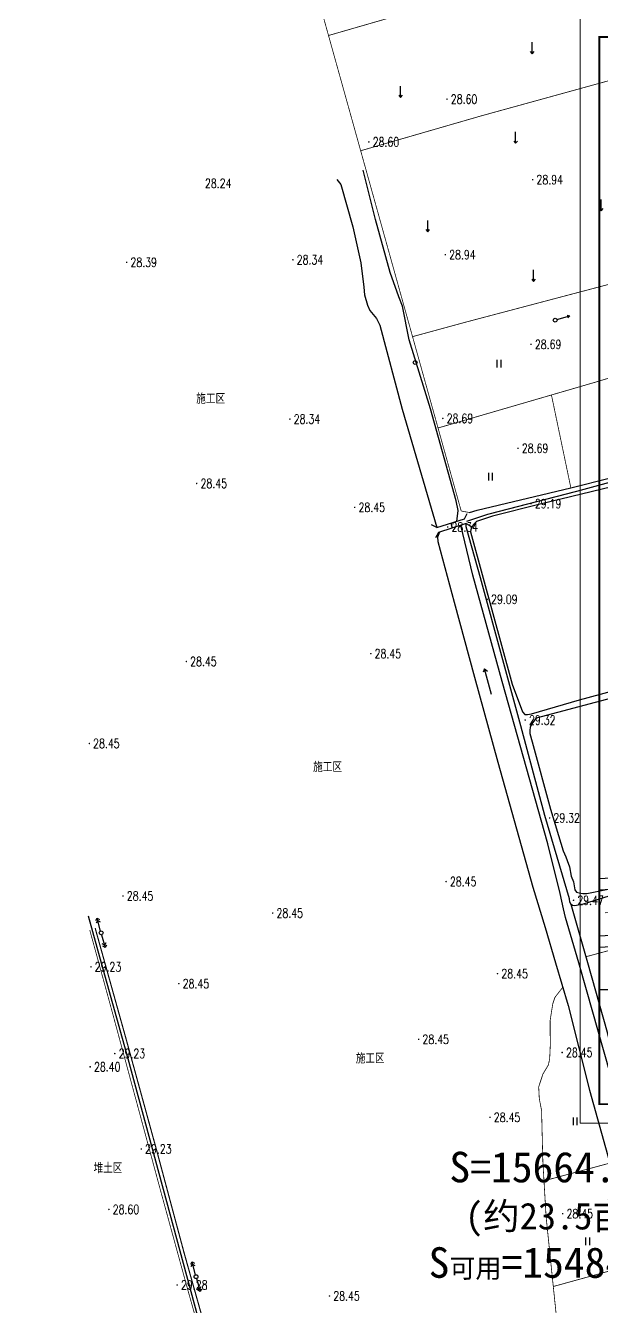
# Model space of a CAD drawing. Header units: millimetres. Extents: x -53295381 to 181933601, y -165 to 204541444.
# Drawn here: x 51253605 to 51404375, y 20910792 to 21246238 of the extents above; entities that cross this region are included whole.
import ezdxf
from ezdxf.enums import TextEntityAlignment as Align

# ---------------------------------------------------------------- set-up
doc = ezdxf.new("R2010")
doc.units = ezdxf.units.MM
doc.header["$LTSCALE"] = 1000
doc.linetypes.add('CENTER', pattern=[2, 1.25, -0.25, 0.25, -0.25])
doc.linetypes.add('X3', pattern=[5, 4, -1])
for name, color, linetype in [('0－指标', 7, 'Continuous'), ('PP-COM', 7, 'Continuous'), ('RD-侧石线', 5, 'Continuous'), ('地形', 253, 'Continuous'), ('标注', 3, 'Continuous')]:
    doc.layers.add(name, color=color, linetype=linetype)
for name, color, linetype, lineweight in [('AXIS', 2, 'CENTER', 0), ('PUB_TITLE', 7, 'Continuous', 20), ('已设计道路边线', 4, 'Continuous', 50)]:
    doc.layers.add(name, color=color, linetype=linetype, lineweight=lineweight)
doc.styles.add('C', font='c.shx', dxfattribs={"width": 0.75, "height": 3, "bigfont": 'hzk.shx'})
doc.styles.add('HZ', font='rs.shx', dxfattribs={"width": 0.8, "bigfont": 'hztxt.shx'})
doc.styles.add('Style-方正细等线简体', font='txt.shx', dxfattribs={"bigfont": 'hztxt.shx'})
doc.styles.add('宋体', font='')
doc.styles.get('宋体').set_extended_font_data('宋体')
doc.linetypes.add('10421', pattern='A,2,[150,AAA.SHX,S=1,R=0,X=0,Y=1],1e-11', length=2)
doc.dimstyles.new('1', dxfattribs={"dimtxt": 1.5, "dimasz": 2, "dimexe": 1, "dimexo": 0.2, "dimgap": 0.5, "dimtad": 1, "dimdec": 1, "dimzin": 0, "dimdsep": 46, "dimtxsty": '宋体', "dimcen": 0.2, "dimclrd": 3, "dimclre": 3, "dimclrt": 3, "dimadec": 0, "dimazin": 0, "dimtfac": 1, "dimtdec": 1, "dimtofl": 0, "dimtmove": 2, "dimatfit": 3, "dimfxl": 0, "dimtolj": 1, "dimtzin": 0, "dimarcsym": 0})

# ---------------------------------------------------------------- blocks, each defined once
blk = doc.blocks.new('gc170')
at = {"linetype": 'Continuous'}
blk.add_circle((0, 0), 0.5, dxfattribs=at)
blk = doc.blocks.new('gc200')
at = {"const_width": 0.2}
blk.add_lwpolyline([(-0.1, 0, 1), (0.1, 0, 1)], format="xyb", close=True, dxfattribs=at)
blk = doc.blocks.new('gc013a')
at = {"linetype": 'Continuous'}
blk.add_line((0.5, 0), (4, 0), dxfattribs=at)
at = {"linetype": 'Continuous', "flags": 128}
for points in [[(2.88, 0.5), (3.38, 0), (2.88, -0.5)], [(3.5, 0.5), (4, 0), (3.5, -0.5)]]:
    blk.add_lwpolyline(points, dxfattribs=at)
blk = doc.blocks.new('gc121')
for p, q in [((-0.5, -1), (-0.5, 1)), ((0.5, -1), (0.5, 1))]:
    blk.add_line(p, q)
blk = doc.blocks.new('gc086')
for p, q in [((0, 0), (7, 0)), ((7, 0), (6.18, 0.57)), ((7, 0), (6.18, -0.57))]:
    blk.add_line(p, q)
blk = doc.blocks.new('gc013b')
at = {"linetype": 'Continuous'}
blk.add_line((0.5, 0), (4, 0), dxfattribs=at)
at = {"linetype": 'Continuous', "flags": 128}
blk.add_lwpolyline([(3.39, 0.35), (4, 0), (3.39, -0.35)], dxfattribs=at)
blk = doc.blocks.new('gc120')
for p, q in [((-0.5, 0.6), (0, 0)), ((0, 0), (0, 3)), ((0, 0), (0.5, 0.6))]:
    blk.add_line(p, q)
blk = doc.blocks.new('*D53')
at = {"color": 3, "lineweight": -2}
for start, end in [(39.4482, 48.8965), (341.1035, 350.5518)]:
    blk.add_arc((1344.2, 1910.6), 17, start, end, dxfattribs=at)
at = {"color": 3}
for points in [[(1357.7, 1921.6), (1357, 1921.1), (1358.9, 1919.1)], [(1360.5, 1907.8), (1361.5, 1907.7), (1361.2, 1910.6)]]:
    blk.add_solid(points, dxfattribs=at)
at = {"layer": 'Defpoints', "color": 0}
for p in [(1395.7, 1940.3), (1344.2, 1910.6), (1344.2, 1910.6), (1361, 1913.5), (1403.6, 1910.6)]:
    blk.add_point(p, dxfattribs=at)
at = {"color": 3, "insert": (1362.6, 1915.5), "char_height": 3, "attachment_point": 5, "rotation": 285, "style": 'HZ'}
blk.add_mtext('\\A1;α/3', dxfattribs=at)
blk = doc.blocks.new('*D54')
at = {"color": 3, "lineweight": -2}
blk.add_arc((1344.2, 1910.6), 28.6, 5.6194, 84.3806, dxfattribs=at)
at = {"color": 3}
for points in [[(1347, 1938.5), (1347, 1939.5), (1344.2, 1939.1)], [(1373.1, 1913.4), (1372.2, 1913.3), (1372.8, 1910.6)]]:
    blk.add_solid(points, dxfattribs=at)
at = {"layer": 'Defpoints', "color": 0}
for p in [(1344.2, 1970), (1369, 1924.8), (1344.2, 1910.6), (1344.2, 1910.6), (1403.6, 1910.6)]:
    blk.add_point(p, dxfattribs=at)
at = {"color": 3, "insert": (1365.8, 1932.2), "char_height": 3, "attachment_point": 5, "rotation": 315, "style": 'HZ'}
blk.add_mtext('\\A1;α', dxfattribs=at)
blk = doc.blocks.new('*D55')
at = {"color": 3, "lineweight": -2}
for start, end in [(69.4333, 78.8666), (11.1334, 20.5667)]:
    blk.add_arc((1344.2, 1910.6), 17, start, end, dxfattribs=at)
at = {"color": 3}
for points in [[(1350.4, 1926.9), (1350, 1926.1), (1352.7, 1925.3)], [(1359.7, 1916.3), (1360.6, 1916.7), (1359, 1919.1)]]:
    blk.add_solid(points, dxfattribs=at)
at = {"layer": 'Defpoints', "color": 0}
for p in [(1373.9, 1962), (1395.7, 1940.3), (1355.2, 1923.6), (1344.2, 1910.6), (1344.2, 1910.6)]:
    blk.add_point(p, dxfattribs=at)
at = {"color": 3, "insert": (1358.1, 1924.1), "char_height": 3, "attachment_point": 5, "rotation": 314.2422, "style": 'HZ'}
blk.add_mtext('\\A1;α/3', dxfattribs=at)
blk = doc.blocks.new('*D27')
at = {"color": 3, "lineweight": -2}
for start, end in [(99.4333, 108.8666), (41.1334, 50.5667)]:
    blk.add_arc((1344.2, 1910.6), 17, start, end, dxfattribs=at)
at = {"color": 3}
for points in [[(1341.4, 1927.8), (1341.5, 1926.9), (1344.2, 1927.6)], [(1354.8, 1923.3), (1355.3, 1924.1), (1352.7, 1925.3)]]:
    blk.add_solid(points, dxfattribs=at)
at = {"layer": 'Defpoints', "color": 0}
for p in [(1344.2, 1970), (1373.9, 1962), (1350, 1926.6), (1344.2, 1910.6), (1344.2, 1910.6)]:
    blk.add_point(p, dxfattribs=at)
at = {"color": 3, "insert": (1349.1, 1928.9), "char_height": 3, "attachment_point": 5, "rotation": 345, "style": 'HZ'}
blk.add_mtext('\\A1;α/3', dxfattribs=at)
blk = doc.blocks.new('*D35')
at = {"layer": 'Defpoints', "color": 0}
for p in [(1319.6, 1812.6), (1286.7, 1796.7), (1303.7, 1796.7), (1303.7, 1796.7), (1317.4, 1800.4)]:
    blk.add_point(p, dxfattribs=at)
at = {"layer": '标注', "color": 3, "lineweight": -2}
blk.add_line((1305.7, 1796.7), (1319.9, 1796.7), dxfattribs=at)
for start, end in [(56.3312, 67.6624), (337.3376, 348.6688)]:
    blk.add_arc((1303.7, 1796.7), 14.2, start, end, dxfattribs=at)
at = {"layer": '标注', "color": 3}
for points in [[(1311.9, 1808.9), (1311.3, 1808.2), (1313.8, 1806.8)], [(1317.2, 1794), (1318.1, 1793.9), (1317.9, 1796.7)]]:
    blk.add_solid(points, dxfattribs=at)
at = {"layer": '标注', "color": 3, "insert": (1318.7, 1802.9), "char_height": 3, "attachment_point": 5, "rotation": 292.5, "style": 'C'}
blk.add_mtext('\\A1;45°', dxfattribs=at)
blk = doc.blocks.new('2015AACI_TQ_A2')
at = {"layer": 'PUB_TITLE', "const_width": 70}
blk.add_lwpolyline([(-6000, 40000), (-6000, 0)], dxfattribs=at)
at = {"layer": 'PUB_TITLE'}
blk.add_lwpolyline([(-6000, 0), (0, 0), (0, 40000), (-6000, 40000)], close=True, dxfattribs=at)
blk = doc.blocks.new('伸缩缝')
for base, line1, line2, text, picture, middle in [((1350.04, 1926.56), ((1344.22, 1910.56), (1373.92, 1962)), ((1344.22, 1910.56), (1344.22, 1969.96)), 'α/3', '*D27', (1349.14, 1928.94)), ((1368.95, 1924.84), ((1344.22, 1910.56), (1403.61, 1910.56)), ((1344.22, 1910.56), (1344.22, 1969.96)), 'α', '*D54', (1365.83, 1932.17)), ((1355.16, 1923.61), ((1344.22, 1910.56), (1395.66, 1940.26)), ((1344.22, 1910.56), (1373.92, 1962)), 'α/3', '*D55', (1358.07, 1924.06)), ((1360.96, 1913.52), ((1344.22, 1910.56), (1403.61, 1910.56)), ((1344.22, 1910.56), (1395.66, 1940.26)), 'α/3', '*D53', (1362.57, 1915.48))]:
    dim = blk.add_angular_dim_2l(base=base, line1=line1, line2=line2, text=text, dimstyle='1', override={"dimexe": 4, "dimexo": 4, "dimtxsty": 'HZ', "dimdle": 4, "dimadec": 1})
    dim.commit()
    dim.dimension.update_dxf_attribs({"geometry": picture, "text_midpoint": middle, "dimtype": 130})
at = {"layer": '标注'}
dim = blk.add_angular_dim_2l(base=(1317.44, 1800.4), line1=((1286.68, 1796.73), (1303.74, 1796.73)), line2=((1319.58, 1812.57), (1303.74, 1796.73)), dimstyle='1', dxfattribs=at)
dim.commit()
dim.dimension.update_dxf_attribs({"geometry": '*D35', "text_midpoint": (1318.69, 1802.92), "dimtype": 130})

msp = doc.modelspace()

# ---------------------------------------------------------------- linework, layer by layer
at = {"layer": 'AXIS', "color": 4, "linetype": 'CENTER', "ltscale": 5}
msp.add_lwpolyline([(51603808.075, 21024623.045), (51403808.075, 21013798.484)], dxfattribs=at)
at = {"layer": 'PUB_TITLE'}
msp.add_lwpolyline([(51398808.075, 21255762.926), (51398808.075, 20958762.926), (51608808.075, 20958762.926), (51608808.075, 21255762.926)], close=True, dxfattribs=at)
at = {"layer": 'PUB_TITLE', "const_width": 500}
msp.add_lwpolyline([(51403808.075, 21243262.926), (51403808.075, 20963762.926), (51603808.075, 20963762.926), (51603808.075, 21243262.926)], close=True, dxfattribs=at)
at = {"layer": 'RD-侧石线', "linetype": 'ByBlock', "flags": 128}
for points in [[(51603808.075, 21030631.827), (51403808.075, 21019807.265)], [(51603808.075, 21018614.264), (51403808.075, 21007789.703)]]:
    msp.add_lwpolyline(points, dxfattribs=at)
at = {"layer": '地形', "linetype": 'Continuous'}
for p, q in [((51361306.8, 21114755.514), (51368534.8, 21117038.514)), ((51368534.8, 21117038.514), (51369272.88, 21118458.104)), ((51361306.8, 21114755.514), (51359887.209, 21115493.593)), ((51361699.443, 21113512.401), (51360961.364, 21112092.81)), ((51368927.443, 21115795.401), (51361699.443, 21113512.401)), ((51364920.8, 21115897.014), (51365313.443, 21114653.901)), ((51368927.443, 21115795.401), (51370347.034, 21115057.321))]:
    msp.add_line(p, q, dxfattribs=at)
at = {"layer": '地形', "linetype": 'Continuous', "flags": 128}
for points, const_width, elevation in [([(51440898.8, 21274831.514), (51332921.203, 21243648.589)], 200, 29056), ([(51324514.8, 21273780.514), (51367667.167, 21119105.102)], 200, 28584), ([(51341342.25, 21213464.176), (51372814.8, 21222571.514), (51431114.8, 21238648.514)], 200, 28858), ([(51354925.304, 21164777.055), (51369169.8, 21168658.514), (51416142.8, 21181065.514)], 200, 29056), ([(51421129.8, 21158386.514), (51402739.8, 21152831.514), (51361600.904, 21140849.022)], 200, 29007), ([(51391297.8, 21149499.514), (51396390.8, 21125143.514)], 200, 29156), ([(51369874.8, 21118703.514), (51367667.167, 21119105.102)], 200, 29156), ([(51499374.8, 21029059.514), (51400356.558, 21002375.55)], 200, 28786), ([(51270403.8, 21009341.514), (51272764.8, 21000737.514)], 200, 29219), ([(51271814.8, 21009865.514), (51274361.8, 21000737.514)], 300, 28803), ([(51272764.38, 21000737.514), (51276091.8, 20988609.514), (51281776.8, 20967595.514), (51289069.8, 20940634.514), (51295837.8, 20915967.514), (51304525.8, 20885023.514), (51312995.8, 20854486.514), (51321123.8, 20825073.514), (51331354.8, 20787175.514), (51340504.8, 20754685.514), (51349766.8, 20720748.514), (51352766.8, 20709466.514)], 200, 29219), ([(51274361.301, 21000737.514), (51279776.8, 20981325.514), (51288048.8, 20951170.514), (51295130.8, 20924713.514), (51304024.8, 20893100.514), (51312295.8, 20862945.514), (51320722.8, 20832218.514), (51327289.8, 20809042.514), (51333389.8, 20786595.514), (51341713.8, 20756336.514), (51350864.8, 20723005.514), (51354379.8, 20710141.514)], 300, 28803), ([(51388712.8, 20962126.514), (51388110.8, 20965222.514), (51387959.8, 20968294.514), (51389056.8, 20971623.514), (51390463.8, 20973964.514), (51390830.8, 20975525.514), (51390992.8, 20979169.514), (51390950.8, 20985624.514), (51391633.8, 20989996.514), (51392207.8, 20991713.514), (51394256.8, 20994363.514)], 200, 28647), ([(51388712.736, 20962126.844), (51389050.704, 20948695.159), (51389905.167, 20934182.673), (51393566.262, 20898736.775), (51397724.412, 20881160.726), (51403935.108, 20843273.471), (51411013.564, 20818097.294), (51420492.3, 20771295.225), (51441593.771, 20710915.281), (51450191.476, 20680092.99), (51467580.356, 20621998.248), (51470445.557, 20585500.48), (51470463.85, 20550843.691), (51466903.5, 20525944.081), (51462883.8, 20510826.514)], 200, 28647), ([(51389346.123, 20943677.667), (51406570.8, 20948311.514)], 200, 28751), ([(51413795.8, 20922076.514), (51391783.378, 20915998.26)], 200, 28647)]:
    msp.add_lwpolyline(points, dxfattribs=dict(at, const_width=const_width, elevation=elevation))
for points, elevation in [([(51366499.8, 21116395.514), (51366878.8, 21119248.514), (51366318.8, 21121740.514), (51359664.8, 21145885.514), (51354065.8, 21163952.514), (51352255.8, 21172723.514), (51351363.22, 21175194.477), (51349106.8, 21181612.514), (51345233.8, 21195431.514), (51341993.8, 21208347.514)], 28808), ([(51335110.8, 21205959.514), (51336134.8, 21204653.514), (51339301.8, 21193577.514), (51341350.8, 21184107.514), (51342202.8, 21177734.514), (51342323.8, 21175745.514), (51343128.8, 21173050.514), (51343754.8, 21171650.514), (51345510.8, 21169538.514), (51346378.8, 21167787.514), (51352219.8, 21145791.514), (51361306.8, 21114755.514)], 28311), ([(51409993.8, 21126097.514), (51388355.8, 21120926.514), (51375871.8, 21117719.514), (51371709.8, 21116320.514), (51370928.8, 21115592.514), (51370615.8, 21115124.514), (51370198.8, 21114188.514), (51370093.8, 21113667.514), (51373195.8, 21102522.514), (51381053.8, 21073774.514), (51383694.8, 21066533.514), (51384369.8, 21065803.514), (51384993.8, 21065802.514), (51386085.8, 21066009.514), (51398673.8, 21069633.514), (51425775.8, 21076982.514)], 29676), ([(51361984.8, 21113602.514), (51361486.8, 21112215.514), (51361558.8, 21111147.514), (51365798.8, 21095275.514), (51371135.8, 21075573.514), (51377240.8, 21053293.514), (51386416.8, 21020554.514), (51389688.8, 21010041.514)], 28450), ([(51394996.8, 21012635.514), (51394459.8, 21014909.514), (51393620.8, 21018959.514), (51390332.8, 21031922.514), (51378413.8, 21074494.514), (51370736.8, 21102335.514), (51367597.226, 21115375.245)], 28745), ([(51413925.8, 21071934.514), (51387295.8, 21064835.514), (51386337.8, 21063622.514), (51385932.8, 21062960.514), (51385747.8, 21062408.514), (51385599.8, 21061709.514), (51385671.8, 21060826.514), (51386219.8, 21058616.514), (51391045.8, 21041050.514), (51394336.8, 21030075.514), (51395069.8, 21028491.514), (51395398.8, 21027533.514), (51396021.8, 21025913.514), (51396421.8, 21023446.514), (51397044.8, 21021972.514), (51397445.8, 21019910.514), (51397849.8, 21019247.514), (51398547.8, 21019062.514), (51399503.8, 21018913.514), (51400606.8, 21018911.514), (51405755.8, 21019934.514)], 29826), ([(51398446.8, 21000737.514), (51394996.8, 21012635.514)], 28699), ([(51389688.8, 21010041.514), (51392399.8, 21000737.514)], 28751), ([(51392399.429, 21000737.514), (51395636.8, 20989625.514), (51401268.8, 20967439.514), (51408558.8, 20941138.514), (51416985.8, 20910463.514), (51425362.8, 20880568.514), (51433789.8, 20850101.514), (51439113.8, 20830050.514), (51447437.8, 20799896.514), (51454881.8, 20772762.514), (51463608.825, 20740634.791)], 28751), ([(51468879.078, 20741878.488), (51468820.8, 20742390.514), (51468512.8, 20744420.514), (51463599.8, 20761503.514), (51457915.8, 20784053.514), (51453623.8, 20799365.514), (51446801.8, 20825301.514), (51441272.8, 20847122.514), (51436049.8, 20865507.514), (51430361.8, 20885506.514), (51427960.8, 20894991.514), (51422449.8, 20913161.514), (51414900.8, 20940139.514), (51409733.8, 20961023.514), (51400478.8, 20993730.514), (51398446.937, 21000737.514)], 28594)]:
    msp.add_lwpolyline(points, dxfattribs=dict(at, elevation=elevation))
at = {"layer": '地形', "linetype": '10421', "flags": 128}
for points, elevation in [([(51396390.8, 21125143.514), (51417109.8, 21130417.514), (51422595.8, 21132327.514), (51428237.8, 21134732.514), (51430478.8, 21135297.514), (51430633.8, 21135742.514), (51430200.8, 21136692.514), (51429817.8, 21137691.514), (51428393.8, 21142233.514), (51425522.8, 21149727.514), (51424435.8, 21153519.514)], 29354), ([(51369874.8, 21118703.514), (51371818.8, 21119287.514), (51396390.8, 21125143.514)], 29338), ([(51483275.8, 21039928.514), (51473726.8, 21037052.514), (51446361.8, 21029955.514), (51432788.8, 21026369.514), (51408878.8, 21019045.514), (51399609.8, 21016152.514), (51397402.8, 21015677.514), (51396851.8, 21015825.514), (51396483.8, 21016084.514), (51396153.8, 21016636.514), (51396045.8, 21017557.514), (51389534.8, 21039322.514), (51383321.8, 21062854.514), (51378605.8, 21080089.514), (51372683.8, 21101632.514), (51368954.8, 21114927.514), (51368927.443, 21115795.401), (51368927.443, 21115795.401), (51368927.443, 21115795.401)], 29514), ([(51400819.3, 21000737.514), (51396483.8, 21016084.514)], 29514), ([(51269947.8, 21013096.514), (51273404.8, 21000737.514)], 29145), ([(51273404.759, 21000737.514), (51280392.8, 20975754.514), (51298640.8, 20908258.514), (51308618.8, 20871801.514), (51318443.8, 20837896.514), (51327545.8, 20806126.514), (51334317.8, 20781232.514), (51342590.8, 20751598.514), (51354273.8, 20708944.514)], 29145), ([(51412345.082, 20955634.093), (51405971.783, 20982498.52), (51400819.3, 21000737.514)], 29514)]:
    msp.add_lwpolyline(points, dxfattribs=dict(at, elevation=elevation))
at = {"layer": '地形', "linetype": 'X3', "const_width": 300, "elevation": 28957, "flags": 128}
msp.add_lwpolyline([(51369071.8, 21116385.514), (51374456.8, 21118197.514), (51398314.8, 21124371.514), (51413858.8, 21128624.514), (51431639.8, 21133193.514), (51438037.8, 21136433.514), (51445317.8, 21138864.514), (51457454.8, 21140830.514), (51477330.8, 21146165.514), (51479802.8, 21146736.514)], dxfattribs=at)
at = {"layer": '已设计道路边线', "linetype": 'ByBlock', "lineweight": -2, "flags": 128}
for points in [[(51603808.075, 21033636.218), (51403808.075, 21022811.656)], [(51603808.075, 21015609.873), (51403808.075, 21004785.312)]]:
    msp.add_lwpolyline(points, dxfattribs=at)

# ---------------------------------------------------------------- block references
at = {"layer": 'PP-COM', "xscale": 321.4285737276077, "yscale": 321.4285712242126, "zscale": 321.4285714284524}
msp.add_blockref('伸缩缝', (51796714.498, 20476148.395), dxfattribs=at)
at = {"layer": 'PUB_TITLE', "xscale": 5, "yscale": 5, "zscale": 5, "rotation": 270}
msp.add_blockref('2015AACI_TQ_A2', (51403808.075, 20963762.926), dxfattribs=at)
at = {"layer": '地形', "linetype": 'Continuous', "xscale": 1000, "yscale": 1000}
for name, p, zscale in [('gc120', (51386262.767, 21238871.57), 1000), ('gc120', (51351795.601, 21227393.055), 1000), ('gc120', (51381909.943, 21215415.792), 1000), ('gc120', (51404338.365, 21197725.38), 1000), ('gc120', (51358891.307, 21192221.696), 1000), ('gc120', (51386631.724, 21179248.728), 1000), ('gc170', (51392254.841, 21169081.865, 28270), 1000), ('gc170', (51355619.551, 21158017.055), 1000), ('gc121', (51377605.892, 21157730.244), 1000), ('gc121', (51375399.036, 21128139.807), 1000), ('gc170', (51273372.847, 21008613.735), 1000), ('gc200', (51270707.075, 20999716.127, -43), 202101000), ('gc200', (51377191.206, 20997932.094, -43), 202101000), ('gc200', (51293734.175, 20995306.459, -43), 202101000), ('gc200', (51356521.895, 20980734.047, -43), 202101000), ('gc200', (51276962.691, 20977008.95, -43), 202101000), ('gc200', (51394109.297, 20977290.2, -43), 202101000), ('gc200', (51270509.81, 20973531.41, -43), 202101000), ('gc200', (51375208.052, 20960297.524, -43), 202101000), ('gc121', (51397558.967, 20959283.925), 1000), ('gc200', (51283890.791, 20952010.17, -43), 202101000), ('gc200', (51275406.294, 20936178.188, -43), 202101000), ('gc200', (51394250.777, 20935071.108, -43), 202101000), ('gc121', (51400833.43, 20927796.052), 1000), ('gc170', (51298240.889, 20918566.127), 171300000), ('gc170', (51298240.889, 20918566.127), 1000), ('gc200', (51293297.896, 20916387.612, -43), 202101000), ('gc200', (51333173.994, 20913512.709, -43), 202101000)]:
    msp.add_blockref(name, p, dxfattribs=dict(at, zscale=zscale))
at = {"layer": '地形', "xscale": 1000, "yscale": 1000}
for name, p, zscale in [('gc200', (51363944.502, 21226970.302, 28541), 202101000), ('gc200', (51343488.57, 21215779.75, 28541), 202101000), ('gc200', (51386373.091, 21205883.51, 28541), 202101000), ('gc200', (51280064.863, 21184237.27, 35093), 202101000), ('gc200', (51323596.358, 21184903.652, 28541), 202101000), ('gc200', (51363514.082, 21186229.702, 28541), 202101000), ('gc170', (51392254.841, 21169081.865, 56540), 171300000), ('gc200', (51385958.418, 21162757.534, 28541), 202101000), ('gc170', (51355619.551, 21158017.055, 28270), 171300000), ('gc200', (51322804.61, 21143174.404, 28541), 202101000), ('gc200', (51362854.903, 21143355.678, 28541), 202101000), ('gc200', (51382544.112, 21135525.234, 28541), 202101000), ('gc200', (51298411.909, 21126328.334, 28931), 202101000), ('gc200', (51339790.571, 21120067.348, 28931), 202101000), ('gc200', (51385960.493, 21121017.055, 28541), 202101000), ('gc200', (51364137.739, 21114914.272, 28541), 202101000), ('gc200', (51374488.447, 21095985.317, 28541), 202101000), ('gc200', (51295686.812, 21079689.052, 28931), 202101000), ('gc200', (51343993.941, 21081746.181, 28931), 202101000), ('gc200', (51384419.112, 21064346.279, 28931), 202101000), ('gc200', (51270279.219, 21058229.702, 28931), 202101000), ('gc200', (51390826.216, 21038723.598, 28931), 202101000), ('gc200', (51363710.249, 21022056.423, 28931), 202101000), ('gc200', (51279107.588, 21018287.319, 28931), 202101000), ('gc200', (51397083.784, 21017161.708, 28931), 202101000), ('gc200', (51318305.098, 21013799.77, 28931), 202101000), ('gc170', (51273372.847, 21008613.735, 30300), 171300000)]:
    msp.add_blockref(name, p, dxfattribs=dict(at, zscale=zscale))
at = {"layer": '地形', "linetype": 'Continuous'}
for name, p, xscale, yscale, zscale, rotation in [('gc013b', (51392254.841, 21169081.865, 28270), 1000, 1000, 1000, 16.80568154678208), ('gc086', (51375625.713, 21071057.627), 1000, 1000, 1000, 105.6147464931378), ('gc013a', (51273372.847, 21008613.735), 1000, 1000, 1000, 105.2584560135414), ('gc013a', (51273372.847, 21008613.735), 1000, 1000, 1000, 285.4383155162434), ('gc013a', (51298240.889, 20918566.127), 999.9999999999999, 999.9999999999999, 999.9999999999999, 105.4383155162435), ('gc013a', (51298240.889, 20918566.127), 999.9999999999999, 999.9999999999999, 999.9999999999999, 285.5430577290672)]:
    msp.add_blockref(name, p, dxfattribs=dict(at, xscale=xscale, yscale=yscale, zscale=zscale, rotation=rotation))

# ---------------------------------------------------------------- texts
at = {"layer": '0－指标', "insert": (51359140.631, 20951279.829, 31955), "char_height": 8000, "width": 320604.206, "attachment_point": 1}
msp.add_mtext('{\\fSimHei|b0|i0|c134|p2; S=15664.0M\\P\\H0.875x;  (约23.5亩）\\H1.143x;\\PS\\H0.625x;可用\\H1.6x;=15484.8M}', dxfattribs=at)
at = {"layer": '地形', "style": 'HZ', "width": 0.75}
for s, p in [('28.60', (51364944.8, 21225770.514, 28584)), ('28.60', (51344488.8, 21214579.514, 28584)), ('28.94', (51387372.8, 21204683.514, 28584)), ('28.24', (51300564.8, 21203719.514, 28584)), ('28.94', (51364513.8, 21185029.514, 28584)), ('28.39', (51281064.8, 21183037.514, 35136)), ('28.34', (51324596.8, 21183703.514, 28584)), ('28.69', (51386958.8, 21161557.514, 28584)), ('28.34', (51323804.8, 21141974.514, 28584)), ('28.69', (51363854.8, 21142155.514, 28584)), ('28.69', (51383543.8, 21134325.514, 28584)), ('28.45', (51299411.8, 21125128.514, 28974)), ('28.45', (51340790.8, 21118867.514, 28974)), ('29.19', (51386960.8, 21119817.514, 28584)), ('28.34', (51365137.8, 21113714.514, 28584)), ('29.09', (51375488.8, 21094785.514, 28584)), ('28.45', (51344993.8, 21080546.514, 28974)), ('28.45', (51296686.8, 21078489.514, 28974)), ('29.32', (51385418.8, 21063146.514, 28974)), ('28.45', (51271278.8, 21057029.514, 28974)), ('29.32', (51391825.8, 21037523.514, 28974)), ('28.45', (51364709.8, 21020856.514, 28974)), ('28.45', (51280107.8, 21017087.514, 28974)), ('29.47', (51398083.8, 21015961.514, 28974)), ('28.45', (51319304.8, 21012599.514, 28974)), ('29.23', (51271706.8, 20998516.514)), ('28.45', (51378190.8, 20996732.514)), ('28.45', (51294733.8, 20994106.514)), ('28.45', (51357521.8, 20979534.514)), ('29.23', (51277962.8, 20975808.514)), ('28.45', (51395108.8, 20976090.514)), ('28.40', (51271509.8, 20972331.514)), ('28.45', (51376207.8, 20959097.514)), ('29.23', (51284890.8, 20950810.514)), ('28.60', (51276405.8, 20934978.514)), ('28.45', (51395250.8, 20933871.514)), ('29.28', (51294297.8, 20915187.514)), ('28.45', (51334173.8, 20912312.514))]:
    msp.add_text(s, height=2400, dxfattribs=at).set_placement(p)
at = {"layer": '地形', "linetype": 'Continuous', "lineweight": 0, "style": 'Style-方正细等线简体', "width": 0.75}
for p in [(51302073.295, 21148465.248), (51332687.723, 21051994.093)]:
    msp.add_text('施工区', height=2500, dxfattribs=at).set_placement(p, align=Align.MIDDLE_CENTER)
at = {"layer": '地形', "linetype": 'Continuous', "lineweight": 0, "style": 'Style-方正细等线简体'}
for s, p in [('施工区', (51343829.623, 20975679.645)), ('堆土区', (51275162.353, 20946948.149))]:
    msp.add_text(s, height=2500, dxfattribs=at).set_placement(p, align=Align.MIDDLE_CENTER)

doc.saveas('drawing.dxf')
